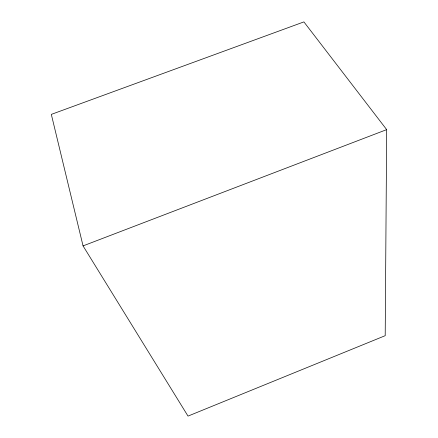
<?xml version="1.0" encoding="UTF-8"?>
<svg xmlns="http://www.w3.org/2000/svg" width="438" height="438" viewBox="0 0 438 438"><rect width="100%" height="100%" fill="white"/><g stroke="black" fill="none" stroke-linecap="round" stroke-linejoin="round"><path stroke-width="0.66" d="M386.677 129.626L385.199 335.678L188.017 416.1L83.056 245.893L51.323 114.384L303.906 21.9L386.677 129.626L83.056 245.893"/></g></svg>
